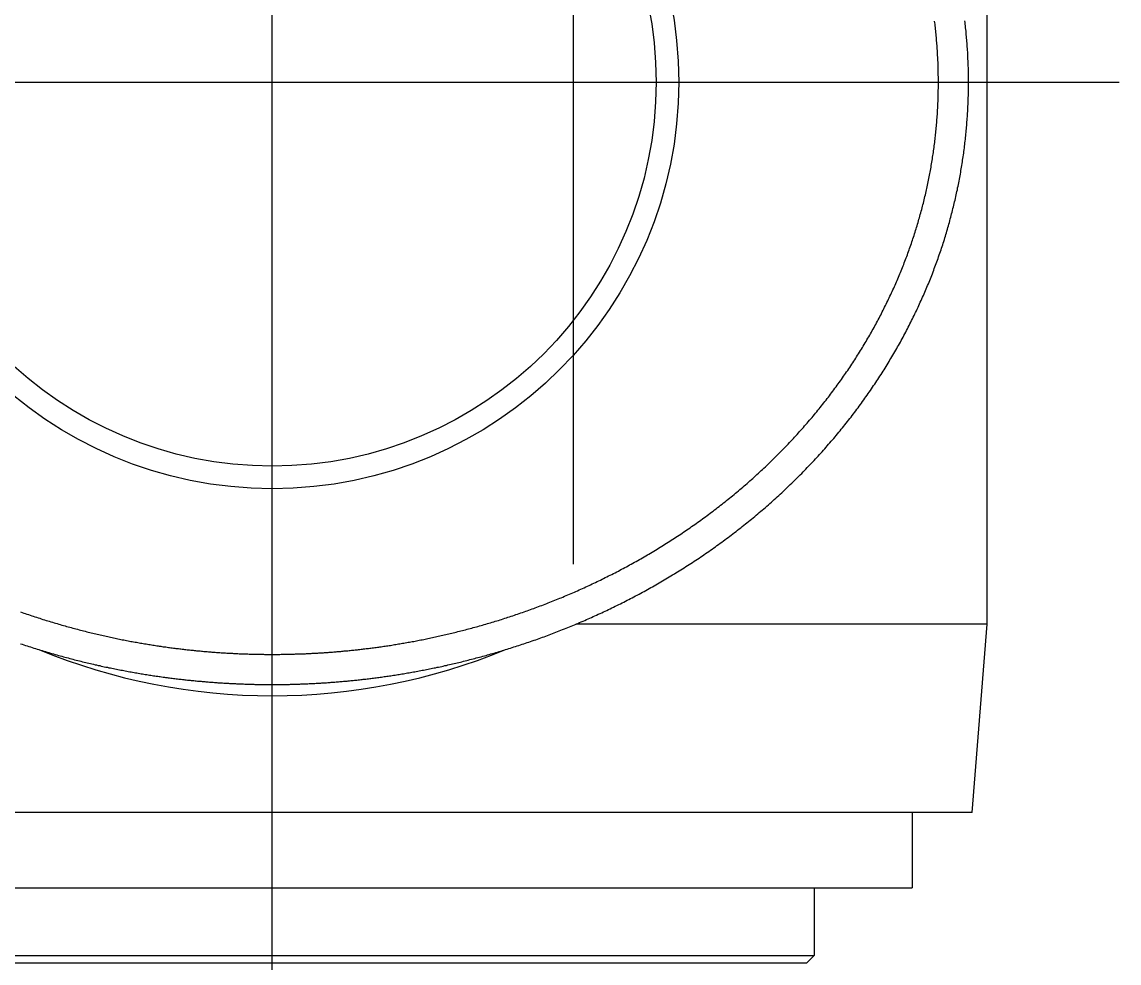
# Model space of a CAD drawing. Extents: x -40.5 to 40.2, y -38.3 to 13.3.
# Drawn here: x 25.67 to 40.25, y -11.7 to 0.8 of the extents above; entities that cross this region are included whole.
import ezdxf

# ---------------------------------------------------------------- set-up
doc = ezdxf.new("R2010")
doc.units = 0
doc.linetypes.add('CENTER', pattern=[50.8, 31.75, -6.35, 6.35, -6.35])
doc.linetypes.add('DASHED', pattern=[19.05, 12.7, -6.35])
doc.layers.get('0').update_dxf_attribs({"linetype": 'CONTINUOUS'})
doc.layers.add('CENTER', color=1, linetype='CENTER')

msp = doc.modelspace()

# ---------------------------------------------------------------- linework, layer by layer
at = {"color": 3, "linetype": 'DASHED'}
msp.add_line((32.997, 6.3), (32.997, -22.2), dxfattribs=at)
at = {"color": 7, "linetype": 'CONTINUOUS'}
for p, q in [((38.497, -7.2), (38.497, 5.8)), ((38.497, -7.2), (33.029, -7.2)), ((38.297, -9.7), (38.497, -7.2)), ((38.297, -9.7), (19.697, -9.7)), ((37.497, -9.7), (37.497, -10.7)), ((20.497, -10.7), (37.497, -10.7)), ((36.197, -10.7), (36.197, -11.6)), ((21.797, -11.6), (36.197, -11.6)), ((36.097, -11.7), (36.197, -11.6)), ((36.097, -11.7), (21.897, -11.7))]:
    msp.add_line(p, q, dxfattribs=at)
at = {"color": 7}
for points in [[(28.997, -8, 0), (29.012, -8, 0), (29.028, -8, 0), (29.043, -8, 0), (29.058, -8, 0), (29.074, -8, 0), (29.089, -8, 0), (29.104, -7.999, 0), (29.119, -7.999, 0), (29.135, -7.999, 0), (29.15, -7.999, 0), (29.165, -7.999, 0), (29.18, -7.998, 0), (29.196, -7.998, 0), (29.211, -7.998, 0), (29.226, -7.998, 0), (29.241, -7.997, 0), (29.257, -7.997, 0), (29.272, -7.997, 0), (29.287, -7.996, 0), (29.302, -7.996, 0), (29.318, -7.995, 0), (29.333, -7.995, 0), (29.348, -7.994, 0), (29.363, -7.994, 0), (29.379, -7.993, 0), (29.394, -7.993, 0), (29.409, -7.992, 0), (29.425, -7.992, 0), (29.44, -7.991, 0), (29.456, -7.99, 0), (29.471, -7.99, 0), (29.486, -7.989, 0), (29.502, -7.988, 0), (29.517, -7.987, 0), (29.532, -7.987, 0), (29.548, -7.986, 0), (29.563, -7.985, 0), (29.579, -7.984, 0), (29.594, -7.983, 0), (29.61, -7.983, 0), (29.625, -7.982, 0), (29.641, -7.981, 0), (29.657, -7.98, 0), (29.672, -7.979, 0), (29.688, -7.978, 0), (29.704, -7.977, 0), (29.719, -7.976, 0), (29.735, -7.975, 0), (29.751, -7.973, 0), (29.767, -7.972, 0), (29.782, -7.971, 0), (29.798, -7.97, 0), (29.814, -7.969, 0), (29.83, -7.968, 0), (29.846, -7.966, 0), (29.862, -7.965, 0), (29.878, -7.964, 0), (29.894, -7.962, 0), (29.91, -7.961, 0), (29.926, -7.96, 0), (29.942, -7.958, 0), (29.959, -7.957, 0), (29.975, -7.955, 0), (29.991, -7.954, 0), (30.007, -7.952, 0), (30.024, -7.951, 0), (30.04, -7.949, 0), (30.056, -7.947, 0), (30.073, -7.946, 0), (30.09, -7.944, 0), (30.106, -7.942, 0), (30.123, -7.941, 0), (30.139, -7.939, 0), (30.156, -7.937, 0), (30.173, -7.935, 0), (30.19, -7.933, 0), (30.206, -7.931, 0), (30.223, -7.93, 0), (30.24, -7.928, 0), (30.257, -7.926, 0), (30.274, -7.924, 0), (30.292, -7.921, 0), (30.309, -7.919, 0), (30.326, -7.917, 0), (30.343, -7.915, 0), (30.361, -7.913, 0), (30.378, -7.911, 0), (30.395, -7.908, 0), (30.413, -7.906, 0), (30.43, -7.904, 0), (30.448, -7.901, 0), (30.466, -7.899, 0), (30.484, -7.896, 0), (30.501, -7.894, 0), (30.519, -7.891, 0), (30.537, -7.888, 0), (30.555, -7.886, 0), (30.573, -7.883, 0), (30.591, -7.88, 0), (30.61, -7.878, 0), (30.628, -7.875, 0), (30.646, -7.872, 0), (30.665, -7.869, 0), (30.683, -7.866, 0), (30.702, -7.863, 0), (30.72, -7.86, 0), (30.739, -7.857, 0), (30.758, -7.854, 0), (30.776, -7.851, 0), (30.795, -7.847, 0), (30.814, -7.844, 0), (30.833, -7.841, 0), (30.852, -7.837, 0), (30.872, -7.834, 0), (30.891, -7.831, 0), (30.91, -7.827, 0), (30.93, -7.823, 0), (30.949, -7.82, 0), (30.969, -7.816, 0), (30.988, -7.812, 0), (31.008, -7.809, 0), (31.028, -7.805, 0), (31.047, -7.801, 0), (31.067, -7.797, 0), (31.087, -7.793, 0), (31.107, -7.789, 0), (31.127, -7.785, 0), (31.147, -7.781, 0), (31.167, -7.777, 0), (31.188, -7.772, 0), (31.208, -7.768, 0), (31.228, -7.764, 0), (31.248, -7.759, 0), (31.269, -7.755, 0), (31.289, -7.75, 0), (31.31, -7.746, 0), (31.33, -7.741, 0), (31.351, -7.736, 0), (31.372, -7.732, 0), (31.392, -7.727, 0), (31.413, -7.722, 0), (31.434, -7.717, 0), (31.455, -7.712, 0), (31.476, -7.707, 0), (31.496, -7.702, 0), (31.517, -7.697, 0), (31.538, -7.692, 0), (31.559, -7.686, 0), (31.581, -7.681, 0), (31.602, -7.676, 0), (31.623, -7.67, 0), (31.644, -7.665, 0), (31.665, -7.659, 0), (31.687, -7.654, 0), (31.708, -7.648, 0), (31.73, -7.643, 0), (31.751, -7.637, 0), (31.772, -7.631, 0), (31.794, -7.625, 0), (31.815, -7.619, 0), (31.837, -7.613, 0), (31.859, -7.607, 0), (31.88, -7.601, 0), (31.902, -7.595, 0), (31.924, -7.589, 0), (31.945, -7.582, 0), (31.967, -7.576, 0), (31.989, -7.57, 0), (32.011, -7.563, 0), (32.032, -7.557, 0), (32.054, -7.55, 0), (32.076, -7.543, 0), (32.098, -7.537, 0), (32.12, -7.53, 0), (32.142, -7.523, 0), (32.164, -7.516, 0), (32.186, -7.509, 0), (32.208, -7.502, 0), (32.23, -7.495, 0), (32.252, -7.488, 0), (32.275, -7.481, 0), (32.297, -7.473, 0), (32.319, -7.466, 0), (32.341, -7.459, 0), (32.363, -7.451, 0), (32.386, -7.444, 0), (32.408, -7.436, 0), (32.43, -7.428, 0), (32.452, -7.421, 0), (32.475, -7.413, 0), (32.497, -7.405, 0), (32.519, -7.397, 0), (32.542, -7.389, 0), (32.564, -7.381, 0), (32.586, -7.373, 0), (32.609, -7.365, 0), (32.631, -7.357, 0), (32.654, -7.348, 0), (32.676, -7.34, 0), (32.698, -7.332, 0), (32.721, -7.323, 0), (32.743, -7.315, 0), (32.766, -7.306, 0), (32.788, -7.297, 0), (32.81, -7.289, 0), (32.833, -7.28, 0), (32.855, -7.271, 0), (32.878, -7.262, 0), (32.9, -7.253, 0), (32.923, -7.244, 0), (32.945, -7.235, 0), (32.968, -7.225, 0), (32.99, -7.216, 0), (33.013, -7.207, 0), (33.036, -7.197, 0), (33.058, -7.188, 0), (33.081, -7.178, 0), (33.103, -7.169, 0), (33.126, -7.159, 0), (33.148, -7.149, 0), (33.171, -7.139, 0), (33.194, -7.129, 0), (33.216, -7.119, 0), (33.239, -7.109, 0), (33.261, -7.099, 0), (33.284, -7.089, 0), (33.306, -7.079, 0), (33.329, -7.068, 0), (33.352, -7.058, 0), (33.374, -7.048, 0), (33.397, -7.037, 0), (33.419, -7.027, 0), (33.442, -7.016, 0), (33.465, -7.005, 0), (33.487, -6.994, 0), (33.51, -6.983, 0), (33.532, -6.972, 0), (33.555, -6.961, 0), (33.577, -6.95, 0), (33.6, -6.939, 0), (33.622, -6.928, 0), (33.645, -6.917, 0), (33.667, -6.905, 0), (33.69, -6.894, 0), (33.712, -6.882, 0), (33.735, -6.871, 0), (33.758, -6.859, 0), (33.78, -6.847, 0), (33.803, -6.836, 0), (33.825, -6.824, 0), (33.847, -6.812, 0), (33.87, -6.8, 0), (33.892, -6.788, 0), (33.915, -6.776, 0), (33.937, -6.763, 0), (33.96, -6.751, 0), (33.982, -6.739, 0), (34.005, -6.726, 0), (34.027, -6.714, 0), (34.049, -6.701, 0), (34.072, -6.689, 0), (34.094, -6.676, 0), (34.116, -6.663, 0), (34.139, -6.65, 0), (34.161, -6.637, 0), (34.183, -6.624, 0), (34.205, -6.611, 0), (34.228, -6.598, 0), (34.25, -6.585, 0), (34.272, -6.572, 0), (34.294, -6.558, 0), (34.316, -6.545, 0), (34.339, -6.531, 0), (34.361, -6.518, 0), (34.383, -6.504, 0), (34.405, -6.491, 0), (34.427, -6.477, 0), (34.449, -6.463, 0), (34.471, -6.449, 0), (34.493, -6.435, 0), (34.515, -6.421, 0), (34.537, -6.407, 0), (34.559, -6.393, 0), (34.581, -6.378, 0), (34.602, -6.364, 0), (34.624, -6.349, 0), (34.646, -6.335, 0), (34.668, -6.32, 0), (34.69, -6.306, 0), (34.711, -6.291, 0), (34.733, -6.276, 0), (34.755, -6.261, 0), (34.776, -6.246, 0), (34.798, -6.232, 0), (34.819, -6.216, 0), (34.841, -6.201, 0), (34.862, -6.186, 0), (34.884, -6.171, 0), (34.905, -6.156, 0), (34.926, -6.14, 0), (34.948, -6.125, 0), (34.969, -6.109, 0), (34.99, -6.094, 0), (35.011, -6.078, 0), (35.033, -6.062, 0), (35.054, -6.046, 0), (35.075, -6.031, 0), (35.096, -6.015, 0), (35.117, -5.999, 0), (35.138, -5.983, 0), (35.159, -5.966, 0), (35.18, -5.95, 0), (35.201, -5.934, 0), (35.221, -5.918, 0), (35.242, -5.901, 0), (35.263, -5.885, 0), (35.284, -5.868, 0), (35.304, -5.852, 0), (35.325, -5.835, 0), (35.345, -5.819, 0), (35.366, -5.802, 0), (35.386, -5.785, 0), (35.407, -5.768, 0), (35.427, -5.751, 0), (35.447, -5.734, 0), (35.468, -5.717, 0), (35.488, -5.7, 0), (35.508, -5.683, 0), (35.528, -5.665, 0), (35.548, -5.648, 0), (35.568, -5.631, 0), (35.588, -5.613, 0), (35.608, -5.596, 0), (35.628, -5.578, 0), (35.648, -5.561, 0), (35.667, -5.543, 0), (35.687, -5.525, 0), (35.706, -5.507, 0), (35.726, -5.489, 0), (35.745, -5.471, 0), (35.765, -5.453, 0), (35.784, -5.435, 0), (35.804, -5.417, 0), (35.823, -5.399, 0), (35.842, -5.381, 0), (35.861, -5.363, 0), (35.88, -5.344, 0), (35.899, -5.326, 0), (35.918, -5.308, 0), (35.937, -5.289, 0), (35.956, -5.27, 0), (35.975, -5.252, 0), (35.993, -5.233, 0), (36.012, -5.214, 0), (36.031, -5.196, 0), (36.049, -5.177, 0), (36.068, -5.158, 0), (36.086, -5.139, 0), (36.104, -5.12, 0), (36.123, -5.101, 0), (36.141, -5.082, 0), (36.159, -5.063, 0), (36.177, -5.044, 0), (36.195, -5.025, 0), (36.213, -5.005, 0), (36.231, -4.986, 0), (36.249, -4.967, 0), (36.266, -4.947, 0), (36.284, -4.928, 0), (36.301, -4.908, 0), (36.319, -4.889, 0), (36.337, -4.869, 0), (36.354, -4.849, 0), (36.371, -4.83, 0), (36.388, -4.81, 0), (36.406, -4.79, 0), (36.423, -4.77, 0), (36.44, -4.75, 0), (36.457, -4.731, 0), (36.474, -4.711, 0), (36.49, -4.691, 0), (36.507, -4.671, 0), (36.524, -4.65, 0), (36.54, -4.63, 0), (36.557, -4.61, 0), (36.573, -4.59, 0), (36.59, -4.57, 0), (36.606, -4.55, 0), (36.622, -4.529, 0), (36.638, -4.509, 0), (36.654, -4.488, 0), (36.67, -4.468, 0), (36.686, -4.448, 0), (36.702, -4.427, 0), (36.718, -4.407, 0), (36.733, -4.386, 0), (36.749, -4.365, 0), (36.764, -4.345, 0), (36.78, -4.324, 0), (36.795, -4.303, 0), (36.81, -4.283, 0), (36.825, -4.262, 0), (36.84, -4.241, 0), (36.855, -4.22, 0), (36.87, -4.199, 0), (36.885, -4.178, 0), (36.9, -4.157, 0), (36.915, -4.137, 0), (36.929, -4.116, 0), (36.944, -4.095, 0), (36.958, -4.074, 0), (36.973, -4.052, 0), (36.987, -4.031, 0), (37.001, -4.01, 0), (37.015, -3.989, 0), (37.029, -3.968, 0), (37.043, -3.947, 0), (37.057, -3.925, 0), (37.071, -3.904, 0), (37.085, -3.883, 0), (37.098, -3.862, 0), (37.112, -3.84, 0), (37.125, -3.819, 0), (37.139, -3.798, 0), (37.152, -3.776, 0), (37.165, -3.755, 0), (37.178, -3.733, 0), (37.191, -3.712, 0), (37.204, -3.69, 0), (37.217, -3.669, 0), (37.23, -3.647, 0), (37.243, -3.626, 0), (37.255, -3.604, 0), (37.268, -3.582, 0), (37.281, -3.561, 0), (37.293, -3.539, 0), (37.305, -3.517, 0), (37.318, -3.496, 0), (37.33, -3.474, 0), (37.342, -3.452, 0), (37.354, -3.43, 0), (37.366, -3.408, 0), (37.377, -3.387, 0), (37.389, -3.365, 0), (37.401, -3.343, 0), (37.413, -3.321, 0), (37.424, -3.299, 0), (37.435, -3.277, 0), (37.447, -3.255, 0), (37.458, -3.233, 0), (37.469, -3.211, 0), (37.48, -3.189, 0), (37.491, -3.167, 0), (37.502, -3.145, 0), (37.513, -3.123, 0), (37.524, -3.101, 0), (37.535, -3.079, 0), (37.545, -3.057, 0), (37.556, -3.035, 0), (37.566, -3.013, 0), (37.577, -2.99, 0), (37.587, -2.968, 0), (37.597, -2.946, 0), (37.607, -2.924, 0), (37.617, -2.902, 0), (37.627, -2.879, 0), (37.637, -2.857, 0), (37.647, -2.835, 0), (37.657, -2.812, 0), (37.666, -2.79, 0), (37.676, -2.768, 0), (37.685, -2.745, 0), (37.695, -2.723, 0), (37.704, -2.701, 0), (37.714, -2.678, 0), (37.723, -2.656, 0), (37.732, -2.633, 0), (37.741, -2.611, 0), (37.75, -2.588, 0), (37.758, -2.566, 0), (37.767, -2.544, 0), (37.776, -2.521, 0), (37.785, -2.499, 0), (37.793, -2.476, 0), (37.801, -2.453, 0), (37.81, -2.431, 0), (37.818, -2.408, 0), (37.826, -2.386, 0), (37.834, -2.363, 0), (37.843, -2.341, 0), (37.85, -2.318, 0), (37.858, -2.295, 0), (37.866, -2.273, 0), (37.874, -2.25, 0), (37.882, -2.227, 0), (37.889, -2.205, 0), (37.897, -2.182, 0), (37.904, -2.159, 0), (37.911, -2.137, 0), (37.919, -2.114, 0), (37.926, -2.091, 0), (37.933, -2.068, 0), (37.94, -2.046, 0), (37.947, -2.023, 0), (37.953, -2, 0), (37.96, -1.977, 0), (37.967, -1.954, 0), (37.974, -1.932, 0), (37.98, -1.909, 0), (37.986, -1.886, 0), (37.993, -1.863, 0), (37.999, -1.84, 0), (38.005, -1.817, 0), (38.011, -1.795, 0), (38.017, -1.772, 0), (38.023, -1.749, 0), (38.029, -1.726, 0), (38.035, -1.703, 0), (38.041, -1.68, 0), (38.047, -1.657, 0), (38.052, -1.634, 0), (38.058, -1.611, 0), (38.063, -1.588, 0), (38.068, -1.565, 0), (38.074, -1.543, 0), (38.079, -1.52, 0), (38.084, -1.497, 0), (38.089, -1.474, 0), (38.094, -1.451, 0), (38.099, -1.428, 0), (38.103, -1.405, 0), (38.108, -1.382, 0), (38.113, -1.359, 0), (38.117, -1.336, 0), (38.122, -1.313, 0), (38.126, -1.29, 0), (38.131, -1.267, 0), (38.135, -1.244, 0), (38.139, -1.221, 0), (38.143, -1.197, 0), (38.147, -1.174, 0), (38.151, -1.151, 0), (38.155, -1.128, 0), (38.158, -1.105, 0), (38.162, -1.082, 0), (38.166, -1.059, 0), (38.169, -1.036, 0), (38.173, -1.013, 0), (38.176, -0.99, 0), (38.179, -0.967, 0), (38.183, -0.944, 0), (38.186, -0.921, 0), (38.189, -0.897, 0), (38.192, -0.874, 0), (38.195, -0.851, 0), (38.197, -0.828, 0), (38.2, -0.805, 0), (38.203, -0.782, 0), (38.206, -0.759, 0), (38.208, -0.736, 0), (38.211, -0.712, 0), (38.213, -0.689, 0), (38.215, -0.666, 0), (38.217, -0.643, 0), (38.219, -0.62, 0), (38.221, -0.597, 0), (38.223, -0.574, 0), (38.225, -0.55, 0), (38.227, -0.527, 0), (38.229, -0.504, 0), (38.23, -0.481, 0), (38.232, -0.458, 0), (38.234, -0.435, 0), (38.235, -0.411, 0), (38.236, -0.388, 0), (38.238, -0.365, 0), (38.239, -0.342, 0), (38.24, -0.319, 0), (38.241, -0.296, 0), (38.242, -0.272, 0), (38.243, -0.249, 0), (38.243, -0.226, 0), (38.244, -0.203, 0), (38.245, -0.18, 0), (38.245, -0.156, 0), (38.246, -0.133, 0), (38.246, -0.11, 0), (38.247, -0.087, 0), (38.247, -0.064, 0), (38.247, -0.04, 0), (38.247, -0.017, 0), (38.247, 0.006, 0), (38.247, 0.029, 0), (38.247, 0.052, 0), (38.247, 0.075, 0), (38.246, 0.099, 0), (38.246, 0.122, 0), (38.246, 0.145, 0), (38.245, 0.168, 0), (38.245, 0.191, 0), (38.244, 0.215, 0), (38.243, 0.238, 0), (38.242, 0.261, 0), (38.241, 0.284, 0), (38.24, 0.307, 0), (38.239, 0.33, 0), (38.238, 0.354, 0), (38.237, 0.377, 0), (38.236, 0.4, 0), (38.234, 0.423, 0), (38.233, 0.446, 0), (38.231, 0.469, 0), (38.23, 0.492, 0), (38.228, 0.516, 0), (38.226, 0.539, 0), (38.224, 0.562, 0), (38.222, 0.585, 0), (38.221, 0.608, 0), (38.218, 0.631, 0), (38.216, 0.654, 0), (38.214, 0.677, 0), (38.212, 0.7, 0), (38.209, 0.723, 0), (38.207, 0.747, 0), (38.204, 0.77, 0), (38.202, 0.793, 0), (38.199, 0.816, 0)], [(28.997, -7.6, 0), (29.012, -7.6, 0), (29.027, -7.6, 0), (29.041, -7.6, 0), (29.056, -7.6, 0), (29.071, -7.6, 0), (29.085, -7.6, 0), (29.1, -7.6, 0), (29.115, -7.599, 0), (29.13, -7.599, 0), (29.144, -7.599, 0), (29.159, -7.599, 0), (29.174, -7.599, 0), (29.188, -7.598, 0), (29.203, -7.598, 0), (29.218, -7.598, 0), (29.232, -7.597, 0), (29.247, -7.597, 0), (29.262, -7.597, 0), (29.276, -7.596, 0), (29.291, -7.596, 0), (29.306, -7.595, 0), (29.32, -7.595, 0), (29.335, -7.595, 0), (29.35, -7.594, 0), (29.364, -7.594, 0), (29.379, -7.593, 0), (29.394, -7.592, 0), (29.409, -7.592, 0), (29.424, -7.591, 0), (29.438, -7.591, 0), (29.453, -7.59, 0), (29.468, -7.589, 0), (29.483, -7.589, 0), (29.498, -7.588, 0), (29.512, -7.587, 0), (29.527, -7.586, 0), (29.542, -7.586, 0), (29.557, -7.585, 0), (29.572, -7.584, 0), (29.587, -7.583, 0), (29.602, -7.582, 0), (29.617, -7.581, 0), (29.632, -7.58, 0), (29.647, -7.58, 0), (29.662, -7.579, 0), (29.677, -7.578, 0), (29.692, -7.577, 0), (29.707, -7.575, 0), (29.723, -7.574, 0), (29.738, -7.573, 0), (29.753, -7.572, 0), (29.768, -7.571, 0), (29.784, -7.57, 0), (29.799, -7.569, 0), (29.814, -7.568, 0), (29.83, -7.566, 0), (29.845, -7.565, 0), (29.86, -7.564, 0), (29.876, -7.562, 0), (29.891, -7.561, 0), (29.907, -7.56, 0), (29.922, -7.558, 0), (29.938, -7.557, 0), (29.954, -7.555, 0), (29.97, -7.554, 0), (29.985, -7.552, 0), (30.001, -7.551, 0), (30.017, -7.549, 0), (30.033, -7.548, 0), (30.049, -7.546, 0), (30.064, -7.545, 0), (30.081, -7.543, 0), (30.097, -7.541, 0), (30.113, -7.539, 0), (30.129, -7.538, 0), (30.145, -7.536, 0), (30.161, -7.534, 0), (30.177, -7.532, 0), (30.194, -7.53, 0), (30.21, -7.528, 0), (30.227, -7.526, 0), (30.243, -7.524, 0), (30.26, -7.522, 0), (30.276, -7.52, 0), (30.293, -7.518, 0), (30.309, -7.516, 0), (30.326, -7.514, 0), (30.343, -7.512, 0), (30.36, -7.509, 0), (30.377, -7.507, 0), (30.394, -7.505, 0), (30.411, -7.503, 0), (30.428, -7.5, 0), (30.445, -7.498, 0), (30.462, -7.495, 0), (30.479, -7.493, 0), (30.497, -7.49, 0), (30.514, -7.488, 0), (30.532, -7.485, 0), (30.549, -7.482, 0), (30.567, -7.48, 0), (30.584, -7.477, 0), (30.602, -7.474, 0), (30.62, -7.471, 0), (30.638, -7.468, 0), (30.655, -7.465, 0), (30.674, -7.462, 0), (30.692, -7.459, 0), (30.71, -7.456, 0), (30.728, -7.453, 0), (30.746, -7.45, 0), (30.764, -7.447, 0), (30.783, -7.444, 0), (30.801, -7.44, 0), (30.82, -7.437, 0), (30.838, -7.434, 0), (30.857, -7.43, 0), (30.876, -7.427, 0), (30.895, -7.423, 0), (30.913, -7.42, 0), (30.932, -7.416, 0), (30.951, -7.412, 0), (30.97, -7.408, 0), (30.989, -7.405, 0), (31.009, -7.401, 0), (31.028, -7.397, 0), (31.047, -7.393, 0), (31.066, -7.389, 0), (31.086, -7.385, 0), (31.105, -7.381, 0), (31.125, -7.377, 0), (31.144, -7.373, 0), (31.164, -7.368, 0), (31.183, -7.364, 0), (31.203, -7.36, 0), (31.223, -7.355, 0), (31.242, -7.351, 0), (31.262, -7.346, 0), (31.282, -7.342, 0), (31.302, -7.337, 0), (31.322, -7.333, 0), (31.342, -7.328, 0), (31.362, -7.323, 0), (31.382, -7.318, 0), (31.402, -7.313, 0), (31.422, -7.308, 0), (31.442, -7.303, 0), (31.463, -7.298, 0), (31.483, -7.293, 0), (31.503, -7.288, 0), (31.524, -7.283, 0), (31.544, -7.278, 0), (31.565, -7.272, 0), (31.585, -7.267, 0), (31.606, -7.262, 0), (31.626, -7.256, 0), (31.647, -7.251, 0), (31.667, -7.245, 0), (31.688, -7.239, 0), (31.709, -7.234, 0), (31.73, -7.228, 0), (31.75, -7.222, 0), (31.771, -7.216, 0), (31.792, -7.21, 0), (31.813, -7.204, 0), (31.834, -7.198, 0), (31.855, -7.192, 0), (31.875, -7.186, 0), (31.896, -7.18, 0), (31.917, -7.173, 0), (31.939, -7.167, 0), (31.959, -7.161, 0), (31.981, -7.154, 0), (32.002, -7.148, 0), (32.023, -7.141, 0), (32.044, -7.135, 0), (32.065, -7.128, 0), (32.086, -7.121, 0), (32.108, -7.114, 0), (32.129, -7.108, 0), (32.15, -7.101, 0), (32.171, -7.094, 0), (32.193, -7.087, 0), (32.214, -7.079, 0), (32.235, -7.072, 0), (32.257, -7.065, 0), (32.278, -7.058, 0), (32.299, -7.05, 0), (32.321, -7.043, 0), (32.342, -7.036, 0), (32.364, -7.028, 0), (32.385, -7.02, 0), (32.407, -7.013, 0), (32.428, -7.005, 0), (32.45, -6.997, 0), (32.471, -6.989, 0), (32.492, -6.982, 0), (32.514, -6.974, 0), (32.535, -6.966, 0), (32.557, -6.957, 0), (32.578, -6.949, 0), (32.6, -6.941, 0), (32.622, -6.933, 0), (32.643, -6.924, 0), (32.665, -6.916, 0), (32.686, -6.908, 0), (32.708, -6.899, 0), (32.73, -6.89, 0), (32.751, -6.882, 0), (32.773, -6.873, 0), (32.794, -6.864, 0), (32.816, -6.855, 0), (32.837, -6.847, 0), (32.859, -6.838, 0), (32.881, -6.828, 0), (32.902, -6.819, 0), (32.924, -6.81, 0), (32.946, -6.801, 0), (32.967, -6.792, 0), (32.989, -6.782, 0), (33.011, -6.773, 0), (33.032, -6.763, 0), (33.054, -6.754, 0), (33.076, -6.744, 0), (33.097, -6.734, 0), (33.119, -6.725, 0), (33.141, -6.715, 0), (33.162, -6.705, 0), (33.184, -6.695, 0), (33.206, -6.685, 0), (33.227, -6.675, 0), (33.249, -6.665, 0), (33.271, -6.654, 0), (33.292, -6.644, 0), (33.314, -6.634, 0), (33.336, -6.623, 0), (33.357, -6.613, 0), (33.379, -6.602, 0), (33.4, -6.592, 0), (33.422, -6.581, 0), (33.444, -6.57, 0), (33.465, -6.559, 0), (33.487, -6.548, 0), (33.508, -6.537, 0), (33.53, -6.526, 0), (33.552, -6.515, 0), (33.573, -6.504, 0), (33.595, -6.493, 0), (33.616, -6.482, 0), (33.638, -6.47, 0), (33.66, -6.459, 0), (33.681, -6.447, 0), (33.703, -6.436, 0), (33.724, -6.424, 0), (33.745, -6.412, 0), (33.767, -6.401, 0), (33.788, -6.389, 0), (33.81, -6.377, 0), (33.831, -6.365, 0), (33.853, -6.353, 0), (33.874, -6.341, 0), (33.896, -6.329, 0), (33.917, -6.316, 0), (33.938, -6.304, 0), (33.96, -6.292, 0), (33.981, -6.279, 0), (34.002, -6.267, 0), (34.024, -6.254, 0), (34.045, -6.242, 0), (34.066, -6.229, 0), (34.087, -6.216, 0), (34.109, -6.203, 0), (34.13, -6.19, 0), (34.151, -6.177, 0), (34.172, -6.164, 0), (34.193, -6.151, 0), (34.214, -6.138, 0), (34.236, -6.125, 0), (34.257, -6.111, 0), (34.278, -6.098, 0), (34.299, -6.084, 0), (34.32, -6.071, 0), (34.34, -6.057, 0), (34.361, -6.044, 0), (34.382, -6.03, 0), (34.403, -6.016, 0), (34.424, -6.002, 0), (34.445, -5.988, 0), (34.466, -5.974, 0), (34.486, -5.96, 0), (34.507, -5.946, 0), (34.528, -5.932, 0), (34.548, -5.918, 0), (34.569, -5.903, 0), (34.59, -5.889, 0), (34.61, -5.874, 0), (34.631, -5.86, 0), (34.651, -5.845, 0), (34.672, -5.831, 0), (34.692, -5.816, 0), (34.713, -5.801, 0), (34.733, -5.786, 0), (34.753, -5.771, 0), (34.773, -5.756, 0), (34.794, -5.741, 0), (34.814, -5.726, 0), (34.834, -5.711, 0), (34.854, -5.696, 0), (34.874, -5.681, 0), (34.894, -5.665, 0), (34.914, -5.65, 0), (34.934, -5.634, 0), (34.954, -5.619, 0), (34.974, -5.603, 0), (34.994, -5.588, 0), (35.014, -5.572, 0), (35.033, -5.556, 0), (35.053, -5.54, 0), (35.073, -5.525, 0), (35.093, -5.509, 0), (35.112, -5.493, 0), (35.132, -5.477, 0), (35.151, -5.46, 0), (35.17, -5.444, 0), (35.19, -5.428, 0), (35.209, -5.412, 0), (35.228, -5.395, 0), (35.248, -5.379, 0), (35.267, -5.362, 0), (35.286, -5.346, 0), (35.305, -5.329, 0), (35.324, -5.313, 0), (35.343, -5.296, 0), (35.362, -5.279, 0), (35.381, -5.262, 0), (35.4, -5.246, 0), (35.418, -5.229, 0), (35.437, -5.212, 0), (35.456, -5.195, 0), (35.474, -5.177, 0), (35.493, -5.16, 0), (35.511, -5.143, 0), (35.53, -5.126, 0), (35.548, -5.109, 0), (35.566, -5.091, 0), (35.585, -5.074, 0), (35.603, -5.056, 0), (35.621, -5.039, 0), (35.639, -5.021, 0), (35.657, -5.004, 0), (35.675, -4.986, 0), (35.693, -4.968, 0), (35.711, -4.95, 0), (35.728, -4.933, 0), (35.746, -4.915, 0), (35.764, -4.897, 0), (35.781, -4.879, 0), (35.799, -4.861, 0), (35.816, -4.843, 0), (35.834, -4.825, 0), (35.851, -4.806, 0), (35.868, -4.788, 0), (35.885, -4.77, 0), (35.903, -4.752, 0), (35.92, -4.733, 0), (35.937, -4.715, 0), (35.954, -4.696, 0), (35.97, -4.678, 0), (35.987, -4.659, 0), (36.004, -4.641, 0), (36.021, -4.622, 0), (36.037, -4.604, 0), (36.054, -4.585, 0), (36.07, -4.566, 0), (36.087, -4.547, 0), (36.103, -4.529, 0), (36.119, -4.51, 0), (36.135, -4.491, 0), (36.151, -4.472, 0), (36.168, -4.453, 0), (36.184, -4.434, 0), (36.199, -4.415, 0), (36.215, -4.396, 0), (36.231, -4.377, 0), (36.247, -4.357, 0), (36.262, -4.338, 0), (36.278, -4.319, 0), (36.293, -4.3, 0), (36.309, -4.28, 0), (36.324, -4.261, 0), (36.339, -4.242, 0), (36.355, -4.222, 0), (36.37, -4.203, 0), (36.385, -4.183, 0), (36.4, -4.164, 0), (36.414, -4.144, 0), (36.429, -4.125, 0), (36.444, -4.105, 0), (36.459, -4.085, 0), (36.473, -4.066, 0), (36.488, -4.046, 0), (36.502, -4.026, 0), (36.516, -4.007, 0), (36.531, -3.987, 0), (36.545, -3.967, 0), (36.559, -3.947, 0), (36.573, -3.927, 0), (36.587, -3.907, 0), (36.601, -3.888, 0), (36.614, -3.868, 0), (36.628, -3.848, 0), (36.642, -3.828, 0), (36.655, -3.808, 0), (36.669, -3.788, 0), (36.682, -3.768, 0), (36.696, -3.747, 0), (36.709, -3.727, 0), (36.722, -3.707, 0), (36.735, -3.687, 0), (36.748, -3.667, 0), (36.761, -3.647, 0), (36.774, -3.626, 0), (36.786, -3.606, 0), (36.799, -3.586, 0), (36.812, -3.566, 0), (36.824, -3.545, 0), (36.837, -3.525, 0), (36.849, -3.505, 0), (36.861, -3.484, 0), (36.874, -3.464, 0), (36.886, -3.443, 0), (36.898, -3.423, 0), (36.91, -3.402, 0), (36.922, -3.382, 0), (36.934, -3.361, 0), (36.945, -3.341, 0), (36.957, -3.32, 0), (36.969, -3.3, 0), (36.98, -3.279, 0), (36.992, -3.258, 0), (37.003, -3.238, 0), (37.014, -3.217, 0), (37.026, -3.196, 0), (37.037, -3.176, 0), (37.048, -3.155, 0), (37.059, -3.134, 0), (37.07, -3.114, 0), (37.081, -3.093, 0), (37.091, -3.072, 0), (37.102, -3.051, 0), (37.112, -3.03, 0), (37.123, -3.01, 0), (37.133, -2.989, 0), (37.144, -2.968, 0), (37.154, -2.947, 0), (37.164, -2.926, 0), (37.174, -2.905, 0), (37.184, -2.884, 0), (37.194, -2.863, 0), (37.204, -2.842, 0), (37.214, -2.821, 0), (37.224, -2.8, 0), (37.233, -2.779, 0), (37.243, -2.758, 0), (37.253, -2.737, 0), (37.262, -2.716, 0), (37.271, -2.695, 0), (37.281, -2.674, 0), (37.29, -2.653, 0), (37.299, -2.632, 0), (37.308, -2.611, 0), (37.317, -2.59, 0), (37.326, -2.569, 0), (37.335, -2.547, 0), (37.343, -2.526, 0), (37.352, -2.505, 0), (37.361, -2.484, 0), (37.369, -2.463, 0), (37.378, -2.441, 0), (37.386, -2.42, 0), (37.394, -2.399, 0), (37.403, -2.378, 0), (37.411, -2.356, 0), (37.419, -2.335, 0), (37.427, -2.314, 0), (37.435, -2.292, 0), (37.442, -2.271, 0), (37.45, -2.25, 0), (37.458, -2.228, 0), (37.465, -2.207, 0), (37.473, -2.186, 0), (37.48, -2.164, 0), (37.488, -2.143, 0), (37.495, -2.122, 0), (37.502, -2.1, 0), (37.509, -2.079, 0), (37.516, -2.057, 0), (37.523, -2.036, 0), (37.53, -2.014, 0), (37.537, -1.993, 0), (37.544, -1.972, 0), (37.551, -1.95, 0), (37.557, -1.929, 0), (37.564, -1.907, 0), (37.57, -1.886, 0), (37.577, -1.864, 0), (37.583, -1.843, 0), (37.589, -1.821, 0), (37.595, -1.8, 0), (37.601, -1.778, 0), (37.607, -1.756, 0), (37.613, -1.735, 0), (37.619, -1.713, 0), (37.625, -1.692, 0), (37.631, -1.67, 0), (37.636, -1.649, 0), (37.642, -1.627, 0), (37.647, -1.605, 0), (37.653, -1.584, 0), (37.658, -1.562, 0), (37.663, -1.54, 0), (37.669, -1.519, 0), (37.674, -1.497, 0), (37.679, -1.476, 0), (37.684, -1.454, 0), (37.688, -1.432, 0), (37.693, -1.411, 0), (37.698, -1.389, 0), (37.703, -1.367, 0), (37.707, -1.346, 0), (37.712, -1.324, 0), (37.716, -1.302, 0), (37.721, -1.281, 0), (37.725, -1.259, 0), (37.729, -1.237, 0), (37.733, -1.215, 0), (37.737, -1.194, 0), (37.741, -1.172, 0), (37.745, -1.15, 0), (37.749, -1.129, 0), (37.753, -1.107, 0), (37.757, -1.085, 0), (37.76, -1.063, 0), (37.764, -1.042, 0), (37.767, -1.02, 0), (37.77, -0.998, 0), (37.774, -0.976, 0), (37.777, -0.955, 0), (37.78, -0.933, 0), (37.783, -0.911, 0), (37.786, -0.889, 0), (37.789, -0.867, 0), (37.792, -0.846, 0), (37.795, -0.824, 0), (37.798, -0.802, 0), (37.8, -0.78, 0), (37.803, -0.758, 0), (37.806, -0.737, 0), (37.808, -0.715, 0), (37.81, -0.693, 0), (37.813, -0.671, 0), (37.815, -0.649, 0), (37.817, -0.628, 0), (37.819, -0.606, 0), (37.821, -0.584, 0), (37.823, -0.562, 0), (37.825, -0.54, 0), (37.827, -0.519, 0), (37.828, -0.497, 0), (37.83, -0.475, 0), (37.831, -0.453, 0), (37.833, -0.431, 0), (37.834, -0.409, 0), (37.836, -0.388, 0), (37.837, -0.366, 0), (37.838, -0.344, 0), (37.839, -0.322, 0), (37.84, -0.3, 0), (37.841, -0.278, 0), (37.842, -0.257, 0), (37.843, -0.235, 0), (37.844, -0.213, 0), (37.844, -0.191, 0), (37.845, -0.169, 0), (37.846, -0.147, 0), (37.846, -0.126, 0), (37.846, -0.104, 0), (37.847, -0.082, 0), (37.847, -0.06, 0), (37.847, -0.038, 0), (37.847, -0.016, 0), (37.847, 0.006, 0), (37.847, 0.027, 0), (37.847, 0.049, 0), (37.847, 0.071, 0), (37.846, 0.093, 0), (37.846, 0.115, 0), (37.846, 0.137, 0), (37.845, 0.158, 0), (37.845, 0.18, 0), (37.844, 0.202, 0), (37.843, 0.224, 0), (37.843, 0.246, 0), (37.842, 0.268, 0), (37.841, 0.289, 0), (37.84, 0.311, 0), (37.839, 0.333, 0), (37.837, 0.355, 0), (37.836, 0.377, 0), (37.835, 0.399, 0), (37.834, 0.42, 0), (37.832, 0.442, 0), (37.831, 0.464, 0), (37.829, 0.486, 0), (37.827, 0.508, 0), (37.826, 0.529, 0), (37.824, 0.551, 0), (37.822, 0.573, 0), (37.82, 0.595, 0), (37.818, 0.616, 0), (37.816, 0.638, 0), (37.814, 0.66, 0), (37.812, 0.682, 0), (37.809, 0.703, 0), (37.807, 0.725, 0), (37.804, 0.747, 0), (37.802, 0.769, 0), (37.799, 0.79, 0), (37.797, 0.812, 0)], [(25.652, -7.036, 0), (25.674, -7.043, 0), (25.695, -7.051, 0), (25.716, -7.058, 0), (25.738, -7.065, 0), (25.759, -7.072, 0), (25.78, -7.08, 0), (25.802, -7.087, 0), (25.823, -7.094, 0), (25.844, -7.101, 0), (25.865, -7.108, 0), (25.887, -7.115, 0), (25.908, -7.121, 0), (25.929, -7.128, 0), (25.95, -7.135, 0), (25.971, -7.141, 0), (25.992, -7.148, 0), (26.014, -7.154, 0), (26.035, -7.161, 0), (26.056, -7.167, 0), (26.077, -7.174, 0), (26.098, -7.18, 0), (26.119, -7.186, 0), (26.14, -7.192, 0), (26.16, -7.198, 0), (26.181, -7.204, 0), (26.202, -7.21, 0), (26.223, -7.216, 0), (26.244, -7.222, 0), (26.265, -7.228, 0), (26.285, -7.234, 0), (26.306, -7.24, 0), (26.327, -7.245, 0), (26.347, -7.251, 0), (26.368, -7.256, 0), (26.389, -7.262, 0), (26.409, -7.267, 0), (26.43, -7.273, 0), (26.45, -7.278, 0), (26.47, -7.283, 0), (26.491, -7.288, 0), (26.511, -7.293, 0), (26.532, -7.299, 0), (26.552, -7.304, 0), (26.572, -7.309, 0), (26.592, -7.314, 0), (26.612, -7.318, 0), (26.632, -7.323, 0), (26.652, -7.328, 0), (26.672, -7.333, 0), (26.692, -7.337, 0), (26.712, -7.342, 0), (26.732, -7.346, 0), (26.752, -7.351, 0), (26.772, -7.355, 0), (26.791, -7.36, 0), (26.811, -7.364, 0), (26.831, -7.368, 0), (26.85, -7.373, 0), (26.87, -7.377, 0), (26.889, -7.381, 0), (26.909, -7.385, 0), (26.928, -7.389, 0), (26.947, -7.393, 0), (26.967, -7.397, 0), (26.986, -7.401, 0), (27.005, -7.405, 0), (27.024, -7.409, 0), (27.043, -7.412, 0), (27.062, -7.416, 0), (27.081, -7.42, 0), (27.1, -7.423, 0), (27.119, -7.427, 0), (27.137, -7.43, 0), (27.156, -7.434, 0), (27.174, -7.437, 0), (27.193, -7.44, 0), (27.211, -7.444, 0), (27.23, -7.447, 0), (27.248, -7.45, 0), (27.266, -7.453, 0), (27.284, -7.456, 0), (27.302, -7.459, 0), (27.32, -7.462, 0), (27.338, -7.465, 0), (27.356, -7.468, 0), (27.374, -7.471, 0), (27.392, -7.474, 0), (27.41, -7.477, 0), (27.427, -7.479, 0), (27.445, -7.482, 0), (27.462, -7.485, 0), (27.48, -7.488, 0), (27.497, -7.49, 0), (27.515, -7.493, 0), (27.532, -7.495, 0), (27.549, -7.498, 0), (27.566, -7.5, 0), (27.583, -7.502, 0), (27.6, -7.505, 0), (27.617, -7.507, 0), (27.634, -7.509, 0), (27.651, -7.512, 0), (27.668, -7.514, 0), (27.685, -7.516, 0), (27.701, -7.518, 0), (27.718, -7.52, 0), (27.735, -7.522, 0), (27.751, -7.524, 0), (27.768, -7.526, 0), (27.784, -7.528, 0), (27.8, -7.53, 0), (27.817, -7.532, 0), (27.833, -7.534, 0), (27.849, -7.536, 0), (27.866, -7.538, 0), (27.882, -7.539, 0), (27.898, -7.541, 0), (27.914, -7.543, 0), (27.93, -7.545, 0), (27.946, -7.546, 0), (27.962, -7.548, 0), (27.978, -7.549, 0), (27.993, -7.551, 0), (28.009, -7.552, 0), (28.025, -7.554, 0), (28.041, -7.555, 0), (28.056, -7.557, 0), (28.072, -7.558, 0), (28.087, -7.56, 0), (28.103, -7.561, 0), (28.119, -7.562, 0), (28.134, -7.564, 0), (28.149, -7.565, 0), (28.165, -7.566, 0), (28.18, -7.568, 0), (28.196, -7.569, 0), (28.211, -7.57, 0), (28.226, -7.571, 0), (28.241, -7.572, 0), (28.257, -7.573, 0), (28.272, -7.574, 0), (28.287, -7.576, 0), (28.302, -7.577, 0), (28.317, -7.578, 0), (28.332, -7.579, 0), (28.347, -7.58, 0), (28.362, -7.58, 0), (28.377, -7.581, 0), (28.392, -7.582, 0), (28.407, -7.583, 0), (28.422, -7.584, 0), (28.437, -7.585, 0), (28.452, -7.586, 0), (28.467, -7.586, 0), (28.482, -7.587, 0), (28.497, -7.588, 0), (28.512, -7.589, 0), (28.526, -7.589, 0), (28.541, -7.59, 0), (28.556, -7.591, 0), (28.571, -7.591, 0), (28.586, -7.592, 0), (28.6, -7.593, 0), (28.615, -7.593, 0), (28.63, -7.594, 0), (28.645, -7.594, 0), (28.659, -7.595, 0), (28.674, -7.595, 0), (28.689, -7.596, 0), (28.703, -7.596, 0), (28.718, -7.596, 0), (28.733, -7.597, 0), (28.748, -7.597, 0), (28.762, -7.597, 0), (28.777, -7.598, 0), (28.792, -7.598, 0), (28.806, -7.598, 0), (28.821, -7.599, 0), (28.836, -7.599, 0), (28.85, -7.599, 0), (28.865, -7.599, 0), (28.88, -7.599, 0), (28.894, -7.6, 0), (28.909, -7.6, 0), (28.924, -7.6, 0), (28.938, -7.6, 0), (28.953, -7.6, 0), (28.968, -7.6, 0), (28.983, -7.6, 0), (28.997, -7.6, 0)], [(25.653, -7.459, 0), (25.675, -7.466, 0), (25.697, -7.474, 0), (25.72, -7.481, 0), (25.742, -7.488, 0), (25.764, -7.495, 0), (25.786, -7.502, 0), (25.808, -7.509, 0), (25.83, -7.516, 0), (25.852, -7.523, 0), (25.874, -7.53, 0), (25.896, -7.537, 0), (25.918, -7.544, 0), (25.94, -7.55, 0), (25.962, -7.557, 0), (25.983, -7.563, 0), (26.005, -7.57, 0), (26.027, -7.576, 0), (26.049, -7.583, 0), (26.07, -7.589, 0), (26.092, -7.595, 0), (26.114, -7.601, 0), (26.136, -7.607, 0), (26.157, -7.613, 0), (26.179, -7.619, 0), (26.2, -7.625, 0), (26.222, -7.631, 0), (26.243, -7.637, 0), (26.265, -7.643, 0), (26.286, -7.648, 0), (26.307, -7.654, 0), (26.329, -7.66, 0), (26.35, -7.665, 0), (26.371, -7.671, 0), (26.392, -7.676, 0), (26.414, -7.681, 0), (26.435, -7.687, 0), (26.456, -7.692, 0), (26.477, -7.697, 0), (26.498, -7.702, 0), (26.519, -7.707, 0), (26.54, -7.712, 0), (26.56, -7.717, 0), (26.581, -7.722, 0), (26.602, -7.727, 0), (26.623, -7.732, 0), (26.643, -7.737, 0), (26.664, -7.741, 0), (26.684, -7.746, 0), (26.705, -7.75, 0), (26.726, -7.755, 0), (26.746, -7.759, 0), (26.766, -7.764, 0), (26.787, -7.768, 0), (26.807, -7.772, 0), (26.827, -7.777, 0), (26.847, -7.781, 0), (26.867, -7.785, 0), (26.887, -7.789, 0), (26.907, -7.793, 0), (26.927, -7.797, 0), (26.947, -7.801, 0), (26.967, -7.805, 0), (26.986, -7.809, 0), (27.006, -7.812, 0), (27.026, -7.816, 0), (27.045, -7.82, 0), (27.065, -7.823, 0), (27.084, -7.827, 0), (27.103, -7.831, 0), (27.122, -7.834, 0), (27.142, -7.837, 0), (27.161, -7.841, 0), (27.18, -7.844, 0), (27.199, -7.847, 0), (27.218, -7.851, 0), (27.236, -7.854, 0), (27.255, -7.857, 0), (27.274, -7.86, 0), (27.292, -7.863, 0), (27.311, -7.866, 0), (27.329, -7.869, 0), (27.348, -7.872, 0), (27.366, -7.875, 0), (27.384, -7.878, 0), (27.402, -7.88, 0), (27.421, -7.883, 0), (27.439, -7.886, 0), (27.457, -7.888, 0), (27.475, -7.891, 0), (27.493, -7.894, 0), (27.51, -7.896, 0), (27.528, -7.899, 0), (27.546, -7.901, 0), (27.564, -7.904, 0), (27.581, -7.906, 0), (27.599, -7.908, 0), (27.616, -7.911, 0), (27.634, -7.913, 0), (27.651, -7.915, 0), (27.668, -7.917, 0), (27.685, -7.919, 0), (27.703, -7.921, 0), (27.72, -7.923, 0), (27.737, -7.926, 0), (27.754, -7.928, 0), (27.771, -7.93, 0), (27.788, -7.931, 0), (27.805, -7.933, 0), (27.822, -7.935, 0), (27.838, -7.937, 0), (27.855, -7.939, 0), (27.872, -7.941, 0), (27.888, -7.942, 0), (27.905, -7.944, 0), (27.921, -7.946, 0), (27.938, -7.947, 0), (27.954, -7.949, 0), (27.971, -7.951, 0), (27.987, -7.952, 0), (28.003, -7.954, 0), (28.02, -7.955, 0), (28.036, -7.957, 0), (28.052, -7.958, 0), (28.068, -7.96, 0), (28.084, -7.961, 0), (28.101, -7.962, 0), (28.116, -7.964, 0), (28.133, -7.965, 0), (28.148, -7.966, 0), (28.164, -7.968, 0), (28.18, -7.969, 0), (28.196, -7.97, 0), (28.212, -7.971, 0), (28.228, -7.972, 0), (28.244, -7.973, 0), (28.259, -7.975, 0), (28.275, -7.976, 0), (28.291, -7.977, 0), (28.306, -7.978, 0), (28.322, -7.979, 0), (28.338, -7.98, 0), (28.353, -7.981, 0), (28.369, -7.982, 0), (28.384, -7.983, 0), (28.4, -7.983, 0), (28.416, -7.984, 0), (28.431, -7.985, 0), (28.447, -7.986, 0), (28.462, -7.987, 0), (28.477, -7.988, 0), (28.493, -7.988, 0), (28.508, -7.989, 0), (28.524, -7.99, 0), (28.539, -7.99, 0), (28.554, -7.991, 0), (28.57, -7.992, 0), (28.585, -7.992, 0), (28.6, -7.993, 0), (28.616, -7.993, 0), (28.631, -7.994, 0), (28.646, -7.994, 0), (28.662, -7.995, 0), (28.677, -7.995, 0), (28.692, -7.996, 0), (28.707, -7.996, 0), (28.723, -7.997, 0), (28.738, -7.997, 0), (28.753, -7.997, 0), (28.768, -7.998, 0), (28.784, -7.998, 0), (28.799, -7.998, 0), (28.814, -7.998, 0), (28.829, -7.999, 0), (28.845, -7.999, 0), (28.86, -7.999, 0), (28.875, -7.999, 0), (28.89, -7.999, 0), (28.906, -8, 0), (28.921, -8, 0), (28.936, -8, 0), (28.951, -8, 0), (28.967, -8, 0), (28.982, -8, 0), (28.997, -8, 0)]]:
    msp.add_polyline3d(points, dxfattribs=at)
at = {"color": 7, "linetype": 'CONTINUOUS'}
for radius in [5.4, 5.1]:
    msp.add_circle((28.997, 0), radius, dxfattribs=at)
msp.add_arc((28.997, 0), 8.15, 247.6401, 292.3599, dxfattribs=at)
at = {"layer": 'CENTER', "color": 1, "linetype": 'CENTER'}
for p, q in [((28.997, -24.7), (28.997, 13.3)), ((17.747, 0), (40.247, 0))]:
    msp.add_line(p, q, dxfattribs=at)

doc.saveas('drawing.dxf')
